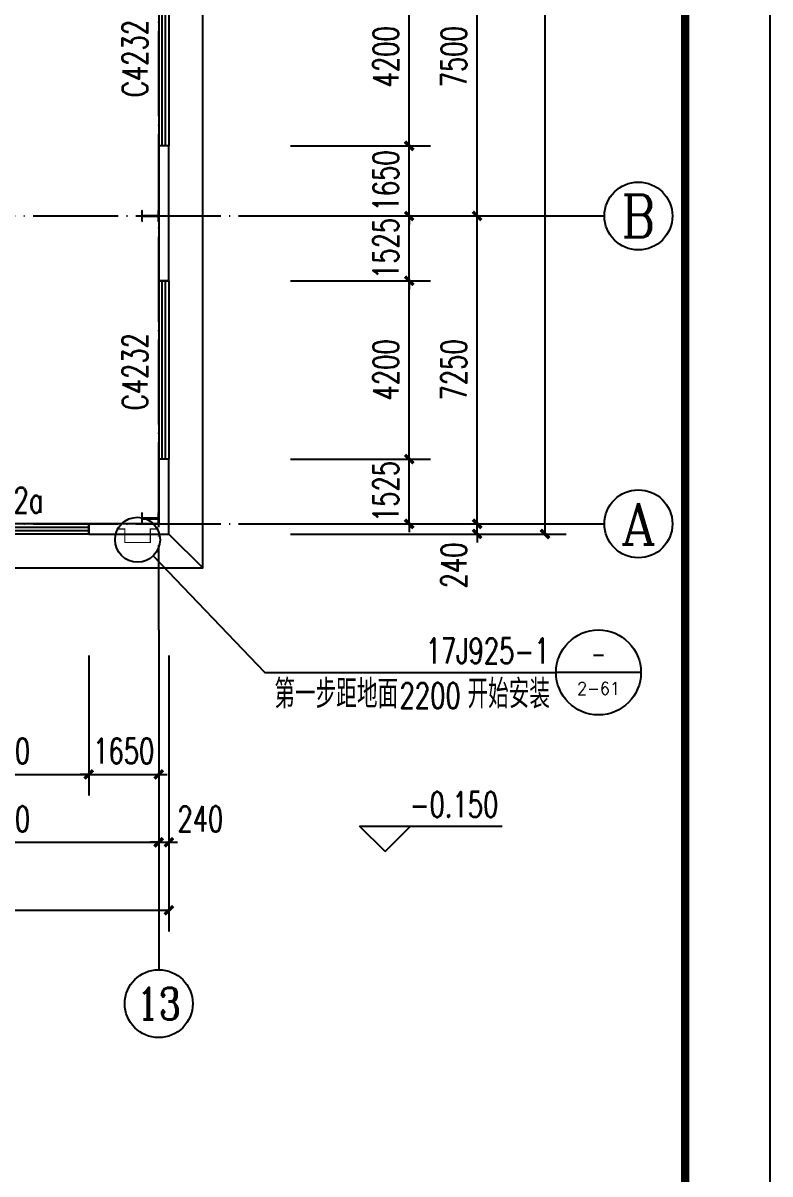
# Model space of a CAD drawing. Extents: x 14095202 to 14511487, y -1430609 to -90420.
# Drawn here: x 14488889 to 14506487, y -350531 to -323426 of the extents above; entities that cross this region are included whole.
import ezdxf
from ezdxf.enums import TextEntityAlignment as Align

# ---------------------------------------------------------------- set-up
doc = ezdxf.new("R2010")
doc.units = 0
doc.header["$LTSCALE"] = 1000
doc.header["$MEASUREMENT"] = 0
doc.linetypes.add('DOTE', pattern=[2.42, 2, -0.2, 0.02, -0.2])
for name, color, linetype in [('AXIS', 3, 'Continuous'), ('AXIS_TEXT', 7, 'Continuous'), ('COLUMN', 2, 'Continuous'), ('DIM_ELEV', 3, 'Continuous'), ('DIM_LEAD', 3, 'Continuous'), ('DOTE', 1, 'DOTE'), ('PUB_DIM', 3, 'Continuous'), ('PUB_TEXT', 7, 'Continuous'), ('TK', 4, 'Continuous'), ('WALL-PARAPET', 6, 'Continuous'), ('WINDOW', 4, 'Continuous'), ('WINDOW_TEXT', 7, 'Continuous')]:
    doc.layers.add(name, color=color, linetype=linetype)
doc.styles.add('_TCH_AXIS', font='COMPLEX', dxfattribs={"bigfont": 'GBCBIG'})
doc.styles.add('_TCH_DIM', font='SIMPLEX', dxfattribs={"bigfont": 'GBCBIG'})
doc.styles.add('_TCH_DIM_T3', font='SIMPLEX', dxfattribs={"width": 0.705882, "bigfont": 'GBCBIG'})
doc.styles.add('_TCH_WINDOW', font='SIMPLEX', dxfattribs={"height": 3.5, "bigfont": 'GBCBIG'})
doc.styles.add('COMPLEX', font='COMPLEX')
doc.dimstyles.new('_TCH_ARCH&&200', dxfattribs={"dimtxt": 595, "dimasz": 200, "dimexe": 500, "dimexo": 600, "dimgap": 252.5, "dimtad": 1, "dimdec": 0, "dimzin": 0, "dimdsep": 46, "dimtxsty": '_TCH_DIM_T3', "dimblk": 'ARCHTICK', "dimcen": 0.09, "dimclrt": 7, "dimazin": 2, "dimtfac": 1, "dimtdec": 0, "dimtix": 1, "dimtmove": 2, "dimatfit": 3, "dimfxl": 0, "dimtolj": 1, "dimtzin": 0, "dimarcsym": 0})

# ---------------------------------------------------------------- blocks, each defined once
blk = doc.blocks.new('A$C797E1D2B')
at = {"layer": 'COLUMN'}
h = blk.add_hatch(color=256, dxfattribs=at)
h.paths.add_polyline_path([(125, 400), (250, 400), (250, 388), (130, 388), (130, 200), (125, 200)])
h.paths.add_polyline_path([(0, 400), (125, 400), (125, 200), (120, 200), (120, 388), (0, 388)])
h.paths.add_polyline_path([(0, 12), (120, 12), (120, 200), (125, 200), (125, 0), (0, 0)])
h.paths.add_polyline_path([(125, 200), (130, 200), (130, 12), (250, 12), (250, 0), (125, 0)])
blk.add_lwpolyline([(250, 0), (250, 12), (130, 12), (130, 388), (250, 388), (250, 400), (0, 400), (0, 388), (120, 388), (120, 12), (0, 12), (0, 0)], close=True, dxfattribs=at)
blk = doc.blocks.new('GeYuanFrame_78234766', base_point=(20.09, 4.53))
at = {"layer": 'TK'}
blk.add_lwpolyline([(20.09, 4.53), (20.09, 598.53), (1071.09, 598.53), (1071.09, 4.53)], close=True, dxfattribs=at)
at = {"layer": 'TK', "const_width": 1}
blk.add_lwpolyline([(45.09, 588.53), (1061.09, 588.53), (1061.09, 14.53), (45.09, 14.53)], close=True, dxfattribs=at)
blk = doc.blocks.new('_AXISO')
blk.add_circle((0, 0), 0.5)
at = {"layer": 'AXIS_TEXT', "style": 'COMPLEX', "width": 1.041667}
blk.add_attdef('A', text='', height=0.56, dxfattribs=at).set_placement((-0.25, -0.28), (0.25, -0.28), align=Align.FIT)
blk = doc.blocks.new('_ArchTick')
at = {"color": 0, "linetype": 'ByBlock', "const_width": 0.4}
blk.add_lwpolyline([(-0.5, -0.5), (0.5, 0.5)], dxfattribs=at)
blk = doc.blocks.new('*D59')
at = {"layer": 'AXIS', "color": 0, "lineweight": -2}
for p, q in [((14401847, -338320), (14401847, -344820)), ((14492327, -338320), (14492327, -344820)), ((14401847, -344320), (14492327, -344320))]:
    blk.add_line(p, q, dxfattribs=at)
at = {"layer": 'Defpoints', "color": 0}
for p in [(14401847, -337720), (14492327, -337720), (14492327, -344320)]:
    blk.add_point(p, dxfattribs=at)
at = {"layer": 'AXIS', "color": 0, "lineweight": -2, "xscale": 200, "yscale": 200, "zscale": 200, "rotation": 180}
blk.add_blockref('_ArchTick', (14401847, -344320), dxfattribs=at)
at = {"layer": 'AXIS', "color": 0, "lineweight": -2, "xscale": 200, "yscale": 200, "zscale": 200}
blk.add_blockref('_ArchTick', (14492327, -344320), dxfattribs=at)
at = {"layer": 'AXIS', "color": 7, "insert": (14447087, -343770), "char_height": 595, "attachment_point": 5, "style": '_TCH_DIM_T3'}
blk.add_mtext('\\A1;90480', dxfattribs=at)
blk = doc.blocks.new('*D74')
at = {"layer": 'AXIS', "color": 0, "lineweight": -2}
for p, q in [((14484587, -338320), (14484587, -343220)), ((14492087, -338320), (14492087, -343220)), ((14484587, -342720), (14492087, -342720))]:
    blk.add_line(p, q, dxfattribs=at)
at = {"layer": 'Defpoints', "color": 0}
for p in [(14484587, -337720), (14492087, -337720), (14492087, -342720)]:
    blk.add_point(p, dxfattribs=at)
at = {"layer": 'AXIS', "color": 0, "lineweight": -2, "xscale": 200, "yscale": 200, "zscale": 200, "rotation": 180}
blk.add_blockref('_ArchTick', (14484587, -342720), dxfattribs=at)
at = {"layer": 'AXIS', "color": 0, "lineweight": -2, "xscale": 200, "yscale": 200, "zscale": 200}
blk.add_blockref('_ArchTick', (14492087, -342720), dxfattribs=at)
at = {"layer": 'AXIS', "color": 7, "insert": (14488337, -342170), "char_height": 595, "attachment_point": 5, "style": '_TCH_DIM_T3'}
blk.add_mtext('\\A1;7500', dxfattribs=at)
blk = doc.blocks.new('*D75')
at = {"layer": 'AXIS', "color": 0, "lineweight": -2}
for p, q in [((14492087, -338320), (14492087, -343220)), ((14492327, -338320), (14492327, -343220)), ((14492087, -342720), (14491887, -342720)), ((14492087, -342720), (14492327, -342720)), ((14492327, -342720), (14492527, -342720))]:
    blk.add_line(p, q, dxfattribs=at)
at = {"layer": 'Defpoints', "color": 0}
for p in [(14492087, -337720), (14492327, -337720), (14492327, -342720)]:
    blk.add_point(p, dxfattribs=at)
at = {"layer": 'AXIS', "color": 0, "lineweight": -2, "xscale": 200, "yscale": 200, "zscale": 200}
blk.add_blockref('_ArchTick', (14492087, -342720), dxfattribs=at)
at = {"layer": 'AXIS', "color": 0, "lineweight": -2, "xscale": 200, "yscale": 200, "zscale": 200, "rotation": 180}
blk.add_blockref('_ArchTick', (14492327, -342720), dxfattribs=at)
at = {"layer": 'AXIS', "color": 7, "insert": (14493067, -342170), "char_height": 595, "attachment_point": 5, "style": '_TCH_DIM_T3'}
blk.add_mtext('\\A1;240', dxfattribs=at)
blk = doc.blocks.new('*D115')
at = {"layer": 'AXIS', "color": 0, "lineweight": -2}
for p, q in [((14495187, -207980), (14501687, -207980)), ((14501187, -335460), (14501187, -207980)), ((14495187, -335460), (14501687, -335460))]:
    blk.add_line(p, q, dxfattribs=at)
at = {"layer": 'Defpoints', "color": 0}
for p in [(14494587, -207980), (14501187, -207980), (14494587, -335460)]:
    blk.add_point(p, dxfattribs=at)
at = {"layer": 'AXIS', "color": 0, "lineweight": -2, "xscale": 200, "yscale": 200, "zscale": 200}
for p, rotation in [((14501187, -207980), 90), ((14501187, -335460), 270)]:
    blk.add_blockref('_ArchTick', p, dxfattribs=dict(at, rotation=rotation))
at = {"layer": 'AXIS', "color": 7, "insert": (14500637, -271720), "char_height": 595, "attachment_point": 5, "rotation": 90, "style": '_TCH_DIM_T3'}
blk.add_mtext('\\A1;127480', dxfattribs=at)
blk = doc.blocks.new('*D116')
at = {"layer": 'AXIS', "color": 0, "lineweight": -2}
for p, q in [((14499587, -335220), (14499587, -335020)), ((14495187, -335220), (14500087, -335220)), ((14499587, -335460), (14499587, -335220)), ((14495187, -335460), (14500087, -335460)), ((14499587, -335460), (14499587, -335660))]:
    blk.add_line(p, q, dxfattribs=at)
at = {"layer": 'Defpoints', "color": 0}
for p in [(14494587, -335220), (14499587, -335220), (14494587, -335460)]:
    blk.add_point(p, dxfattribs=at)
at = {"layer": 'AXIS', "color": 0, "lineweight": -2, "xscale": 200, "yscale": 200, "zscale": 200}
for p, rotation in [((14499587, -335220), 270), ((14499587, -335460), 90)]:
    blk.add_blockref('_ArchTick', p, dxfattribs=dict(at, rotation=rotation))
at = {"layer": 'AXIS', "color": 7, "insert": (14499037, -336200), "char_height": 595, "attachment_point": 5, "rotation": 90, "style": '_TCH_DIM_T3'}
blk.add_mtext('\\A1;240', dxfattribs=at)
blk = doc.blocks.new('*D117')
at = {"layer": 'AXIS', "color": 0, "lineweight": -2}
for p, q in [((14495187, -327970), (14500087, -327970)), ((14499587, -335220), (14499587, -327970)), ((14495187, -335220), (14500087, -335220))]:
    blk.add_line(p, q, dxfattribs=at)
at = {"layer": 'Defpoints', "color": 0}
for p in [(14494587, -327970), (14499587, -327970), (14494587, -335220)]:
    blk.add_point(p, dxfattribs=at)
at = {"layer": 'AXIS', "color": 0, "lineweight": -2, "xscale": 200, "yscale": 200, "zscale": 200}
for p, rotation in [((14499587, -327970), 90), ((14499587, -335220), 270)]:
    blk.add_blockref('_ArchTick', p, dxfattribs=dict(at, rotation=rotation))
at = {"layer": 'AXIS', "color": 7, "insert": (14499037, -331595), "char_height": 595, "attachment_point": 5, "rotation": 90, "style": '_TCH_DIM_T3'}
blk.add_mtext('\\A1;7250', dxfattribs=at)
blk = doc.blocks.new('*D118')
at = {"layer": 'AXIS', "color": 0, "lineweight": -2}
for p, q in [((14495187, -320470), (14500087, -320470)), ((14499587, -327970), (14499587, -320470)), ((14495187, -327970), (14500087, -327970))]:
    blk.add_line(p, q, dxfattribs=at)
at = {"layer": 'Defpoints', "color": 0}
for p in [(14494587, -320470), (14499587, -320470), (14494587, -327970)]:
    blk.add_point(p, dxfattribs=at)
at = {"layer": 'AXIS', "color": 0, "lineweight": -2, "xscale": 200, "yscale": 200, "zscale": 200}
for p, rotation in [((14499587, -320470), 90), ((14499587, -327970), 270)]:
    blk.add_blockref('_ArchTick', p, dxfattribs=dict(at, rotation=rotation))
at = {"layer": 'AXIS', "color": 7, "insert": (14499037, -324220), "char_height": 595, "attachment_point": 5, "rotation": 90, "style": '_TCH_DIM_T3'}
blk.add_mtext('\\A1;7500', dxfattribs=at)
blk = doc.blocks.new('$TCHSYS$WIN2D')
for p, q in [((-0.5, 0.5), (0.5, 0.5)), ((-0.5, 0.5), (-0.5, -0.5)), ((0.5, 0.5), (0.5, -0.5)), ((0.5, 0.1667), (-0.5, 0.1667)), ((0.5, -0.1667), (-0.5, -0.1667)), ((-0.5, -0.5), (0.5, -0.5))]:
    blk.add_line(p, q)
blk = doc.blocks.new('*D214')
at = {"layer": 'Defpoints', "color": 0}
for p in [(14486237, -337720), (14490437, -337720), (14490437, -341120)]:
    blk.add_point(p, dxfattribs=at)
at = {"layer": 'PUB_DIM', "color": 0, "lineweight": -2}
for p, q in [((14486237, -338320), (14486237, -341620)), ((14490437, -338320), (14490437, -341620)), ((14486237, -341120), (14490437, -341120))]:
    blk.add_line(p, q, dxfattribs=at)
at = {"layer": 'PUB_DIM', "color": 0, "lineweight": -2, "xscale": 200, "yscale": 200, "zscale": 200, "rotation": 180}
blk.add_blockref('_ArchTick', (14486237, -341120), dxfattribs=at)
at = {"layer": 'PUB_DIM', "color": 0, "lineweight": -2, "xscale": 200, "yscale": 200, "zscale": 200}
blk.add_blockref('_ArchTick', (14490437, -341120), dxfattribs=at)
at = {"layer": 'PUB_DIM', "color": 7, "insert": (14488337, -340570), "char_height": 595, "attachment_point": 5, "style": '_TCH_DIM_T3'}
blk.add_mtext('\\A1;4200', dxfattribs=at)
blk = doc.blocks.new('*D215')
at = {"layer": 'Defpoints', "color": 0}
for p in [(14490437, -337720), (14492087, -337720), (14492087, -341120)]:
    blk.add_point(p, dxfattribs=at)
at = {"layer": 'PUB_DIM', "color": 0, "lineweight": -2}
for p, q in [((14490437, -338320), (14490437, -341620)), ((14492087, -338320), (14492087, -341620)), ((14490437, -341120), (14490237, -341120)), ((14490437, -341120), (14492087, -341120)), ((14492087, -341120), (14492287, -341120))]:
    blk.add_line(p, q, dxfattribs=at)
at = {"layer": 'PUB_DIM', "color": 0, "lineweight": -2, "xscale": 200, "yscale": 200, "zscale": 200}
blk.add_blockref('_ArchTick', (14490437, -341120), dxfattribs=at)
at = {"layer": 'PUB_DIM', "color": 0, "lineweight": -2, "xscale": 200, "yscale": 200, "zscale": 200, "rotation": 180}
blk.add_blockref('_ArchTick', (14492087, -341120), dxfattribs=at)
at = {"layer": 'PUB_DIM', "color": 7, "insert": (14491262, -340570), "char_height": 595, "attachment_point": 5, "style": '_TCH_DIM_T3'}
blk.add_mtext('\\A1;1650', dxfattribs=at)
blk = doc.blocks.new('*D332')
at = {"layer": 'Defpoints', "color": 0}
for p in [(14494587, -333695), (14497987, -333695), (14494587, -335220)]:
    blk.add_point(p, dxfattribs=at)
at = {"layer": 'PUB_DIM', "color": 0, "lineweight": -2}
for p, q in [((14497987, -333695), (14497987, -333495)), ((14495187, -333695), (14498487, -333695)), ((14497987, -335220), (14497987, -333695)), ((14495187, -335220), (14498487, -335220)), ((14497987, -335220), (14497987, -335420))]:
    blk.add_line(p, q, dxfattribs=at)
at = {"layer": 'PUB_DIM', "color": 0, "lineweight": -2, "xscale": 200, "yscale": 200, "zscale": 200}
for p, rotation in [((14497987, -333695), 270), ((14497987, -335220), 90)]:
    blk.add_blockref('_ArchTick', p, dxfattribs=dict(at, rotation=rotation))
at = {"layer": 'PUB_DIM', "color": 7, "insert": (14497437, -334458), "char_height": 595, "attachment_point": 5, "rotation": 90, "style": '_TCH_DIM_T3'}
blk.add_mtext('\\A1;1525', dxfattribs=at)
blk = doc.blocks.new('*D333')
at = {"layer": 'Defpoints', "color": 0}
for p in [(14494587, -329495), (14497987, -329495), (14494587, -333695)]:
    blk.add_point(p, dxfattribs=at)
at = {"layer": 'PUB_DIM', "color": 0, "lineweight": -2}
for p, q in [((14495187, -329495), (14498487, -329495)), ((14497987, -333695), (14497987, -329495)), ((14495187, -333695), (14498487, -333695))]:
    blk.add_line(p, q, dxfattribs=at)
at = {"layer": 'PUB_DIM', "color": 0, "lineweight": -2, "xscale": 200, "yscale": 200, "zscale": 200}
for p, rotation in [((14497987, -329495), 90), ((14497987, -333695), 270)]:
    blk.add_blockref('_ArchTick', p, dxfattribs=dict(at, rotation=rotation))
at = {"layer": 'PUB_DIM', "color": 7, "insert": (14497437, -331595), "char_height": 595, "attachment_point": 5, "rotation": 90, "style": '_TCH_DIM_T3'}
blk.add_mtext('\\A1;4200', dxfattribs=at)
blk = doc.blocks.new('*D334')
at = {"layer": 'Defpoints', "color": 0}
for p in [(14494587, -327970), (14497987, -327970), (14494587, -329495)]:
    blk.add_point(p, dxfattribs=at)
at = {"layer": 'PUB_DIM', "color": 0, "lineweight": -2}
for p, q in [((14495187, -327970), (14498487, -327970)), ((14497987, -327970), (14497987, -327770)), ((14497987, -329495), (14497987, -327970)), ((14495187, -329495), (14498487, -329495)), ((14497987, -329495), (14497987, -329695))]:
    blk.add_line(p, q, dxfattribs=at)
at = {"layer": 'PUB_DIM', "color": 0, "lineweight": -2, "xscale": 200, "yscale": 200, "zscale": 200}
for p, rotation in [((14497987, -327970), 270), ((14497987, -329495), 90)]:
    blk.add_blockref('_ArchTick', p, dxfattribs=dict(at, rotation=rotation))
at = {"layer": 'PUB_DIM', "color": 7, "insert": (14497437, -328733), "char_height": 595, "attachment_point": 5, "rotation": 90, "style": '_TCH_DIM_T3'}
blk.add_mtext('\\A1;1525', dxfattribs=at)
blk = doc.blocks.new('*D335')
at = {"layer": 'Defpoints', "color": 0}
for p in [(14494587, -326320), (14497987, -326320), (14494587, -327970)]:
    blk.add_point(p, dxfattribs=at)
at = {"layer": 'PUB_DIM', "color": 0, "lineweight": -2}
for p, q in [((14495187, -326320), (14498487, -326320)), ((14497987, -326320), (14497987, -326120)), ((14497987, -327970), (14497987, -326320)), ((14495187, -327970), (14498487, -327970)), ((14497987, -327970), (14497987, -328170))]:
    blk.add_line(p, q, dxfattribs=at)
at = {"layer": 'PUB_DIM', "color": 0, "lineweight": -2, "xscale": 200, "yscale": 200, "zscale": 200}
for p, rotation in [((14497987, -326320), 270), ((14497987, -327970), 90)]:
    blk.add_blockref('_ArchTick', p, dxfattribs=dict(at, rotation=rotation))
at = {"layer": 'PUB_DIM', "color": 7, "insert": (14497437, -327145), "char_height": 595, "attachment_point": 5, "rotation": 90, "style": '_TCH_DIM_T3'}
blk.add_mtext('\\A1;1650', dxfattribs=at)
blk = doc.blocks.new('*D336')
at = {"layer": 'Defpoints', "color": 0}
for p in [(14494587, -322120), (14497987, -322120), (14494587, -326320)]:
    blk.add_point(p, dxfattribs=at)
at = {"layer": 'PUB_DIM', "color": 0, "lineweight": -2}
for p, q in [((14495187, -322120), (14498487, -322120)), ((14497987, -326320), (14497987, -322120)), ((14495187, -326320), (14498487, -326320))]:
    blk.add_line(p, q, dxfattribs=at)
at = {"layer": 'PUB_DIM', "color": 0, "lineweight": -2, "xscale": 200, "yscale": 200, "zscale": 200}
for p, rotation in [((14497987, -322120), 90), ((14497987, -326320), 270)]:
    blk.add_blockref('_ArchTick', p, dxfattribs=dict(at, rotation=rotation))
at = {"layer": 'PUB_DIM', "color": 7, "insert": (14497437, -324220), "char_height": 595, "attachment_point": 5, "rotation": 90, "style": '_TCH_DIM_T3'}
blk.add_mtext('\\A1;4200', dxfattribs=at)

msp = doc.modelspace()

# ---------------------------------------------------------------- linework, layer by layer
at = {"ltscale": 0.5}
msp.add_line((14492326.9, -335460.3), (14493126.9, -336260.3), dxfattribs=at)
msp.add_lwpolyline([(14484586.9, -336260.3), (14493126.9, -336260.3), (14493126.9, -312970.3)], dxfattribs=at)
at = {"const_width": 30}
msp.add_lwpolyline([(14491086.9, -335340.3), (14491286.9, -335340.3), (14491286.9, -335660.3), (14491886.9, -335660.3), (14491886.9, -335340.3), (14492086.9, -335340.3)], dxfattribs=at)
at = {"layer": 'AXIS'}
for p, q in [((14494586.9, -327970.3), (14502586.9, -327970.3)), ((14494586.9, -335220.3), (14502586.9, -335220.3)), ((14492086.9, -337720.3), (14492086.9, -345720.3))]:
    msp.add_line(p, q, dxfattribs=at)
at = {"layer": 'DIM_ELEV'}
for p, q in [((14497418.7, -342938.6), (14496818.7, -342338.6)), ((14496818.7, -342338.6), (14500178.7, -342338.6)), ((14497418.7, -342938.6), (14498018.7, -342338.6))]:
    msp.add_line(p, q, dxfattribs=at)
at = {"layer": 'DIM_LEAD'}
for p, q in [((14491954, -335977.1), (14494586.9, -338720.3)), ((14494586.9, -338720.3), (14501446.4, -338720.3)), ((14503446.4, -338720.3), (14501446.4, -338720.3))]:
    msp.add_line(p, q, dxfattribs=at)
for centre, radius in [((14491586.9, -335594.6), 530.2), ((14502446.4, -338720.3), 1000)]:
    msp.add_circle(centre, radius, dxfattribs=at)
at = {"layer": 'DOTE'}
for p, q in [((14492086.9, -337720.3), (14492086.9, -205720.3)), ((14399586.9, -327970.3), (14494586.9, -327970.3)), ((14399586.9, -335220.3), (14494586.9, -335220.3))]:
    msp.add_line(p, q, dxfattribs=at)
at = {"layer": 'WALL-PARAPET'}
for p, q in [((14492326.9, -326320.3), (14492086.9, -326320.3)), ((14492086.9, -326320.3), (14492086.9, -329495.3)), ((14492326.9, -329495.3), (14492326.9, -326320.3)), ((14492086.9, -329495.3), (14492326.9, -329495.3)), ((14492326.9, -333695.3), (14492086.9, -333695.3)), ((14492086.9, -333695.3), (14492086.9, -335220.3)), ((14492326.9, -335460.3), (14492326.9, -333695.3)), ((14492086.9, -335220.3), (14490436.9, -335220.3)), ((14490436.9, -335220.3), (14490436.9, -335460.3)), ((14490436.9, -335460.3), (14492326.9, -335460.3))]:
    msp.add_line(p, q, dxfattribs=at)

# ---------------------------------------------------------------- block references
at = {"xscale": 200, "yscale": 200, "zscale": 200, "rotation": 270}
msp.add_blockref('GeYuanFrame_78234766', (14387686.9, -172120.3), dxfattribs=at)
at = {"rotation": 270}
for p in [(14491686.9, -327845.3), (14491686.9, -334970.3)]:
    msp.add_blockref('A$C797E1D2B', p, dxfattribs=at)
at = {"layer": 'AXIS'}
ref = msp.add_blockref('_AXISO', (14503386.9, -327970.3), dxfattribs=dict(at, xscale=1600, yscale=1600, zscale=1600))
ref.add_attrib('A', 'B', dxfattribs={"layer": 'AXIS_TEXT', "ltscale": 0.5, "height": 994.9, "style": '_TCH_AXIS'}).set_placement((14502984.2, -328467.8), (14503789.5, -328467.8), align=Align.FIT)
ref = msp.add_blockref('_AXISO', (14503386.9, -335220.3), dxfattribs=dict(at, xscale=1600, yscale=1600, zscale=1600))
ref.add_attrib('A', 'A', dxfattribs={"layer": 'AXIS_TEXT', "ltscale": 0.5, "height": 971.8, "style": '_TCH_AXIS'}).set_placement((14502970.3, -335706.3), (14503803.4, -335706.3), align=Align.FIT)
ref = msp.add_blockref('_AXISO', (14492086.9, -346520.3), dxfattribs=dict(at, xscale=1600, yscale=1600, zscale=1600))
ref.add_attrib('A', '13', dxfattribs={"layer": 'AXIS_TEXT', "ltscale": 0.5, "height": 750.73, "style": '_TCH_AXIS'}).set_placement((14491568.5, -346895.7), (14492605.2, -346895.7), align=Align.FIT)
at = {"layer": 'WINDOW'}
ref = msp.add_blockref('$TCHSYS$WIN2D', (14492206.9, -324220.3), dxfattribs=dict(at, xscale=-4200, yscale=-240, zscale=-4200, rotation=90))
ref.add_attrib('A', 'C4232', (14491824.6, -325170.3), dxfattribs={"layer": 'WINDOW_TEXT', "ltscale": 0.5, "height": 595, "rotation": 90, "style": '_TCH_WINDOW', "width": 0.705882})
ref = msp.add_blockref('$TCHSYS$WIN2D', (14492206.9, -331595.3), dxfattribs=dict(at, xscale=-4200, yscale=-240, zscale=-4200, rotation=90))
ref.add_attrib('A', 'C4232', (14491824.6, -332545.3), dxfattribs={"layer": 'WINDOW_TEXT', "ltscale": 0.5, "height": 595, "rotation": 90, "style": '_TCH_WINDOW', "width": 0.705882})
ref = msp.add_blockref('$TCHSYS$WIN2D', (14488336.9, -335340.3), dxfattribs=dict(at, xscale=-4200, yscale=-240, zscale=-4200))
ref.add_attrib('A', 'C4232a', (14487206.9, -334958.1), dxfattribs={"layer": 'WINDOW_TEXT', "ltscale": 0.5, "height": 595, "style": '_TCH_WINDOW', "width": 0.705882})

# ---------------------------------------------------------------- texts
at = {"layer": 'PUB_TEXT', "style": '_TCH_DIM', "width": 0.705882}
for s, p in [('17J925-1', (14498376.4, -338510.3)), ('2200', (14497759.8, -339563.3)), ('-0.150', (14497998.7, -342128.6))]:
    msp.add_text(s, height=595, dxfattribs=at).set_placement(p)
at = {"layer": 'PUB_TEXT', "style": '_TCH_DIM', "width": 0.777778}
msp.add_text('-', height=522, dxfattribs=at).set_placement((14502272.4, -338535.3), (14502620.4, -338535.3), align=Align.FIT)
at = {"layer": 'PUB_TEXT', "style": '_TCH_DIM'}
for s, p in [('第一步距地面', (14494810.9, -339563.3)), ('开始安装', (14499359.8, -339563.3))]:
    msp.add_text(s, height=675.18, dxfattribs=at).set_placement(p)
msp.add_text('2-61', height=297.49, dxfattribs=at).set_placement((14501943.5, -339244.6), (14502949.3, -339244.6), align=Align.FIT)

# ---------------------------------------------------------------- dimensions: what is measured, and where the dimension line sits
at = {"layer": 'AXIS'}
for p1, p2, distance, text, picture, middle in [((14494586.9, -335460.3), (14494586.9, -207980.3), -6600, '127480', '*D115', (14500636.9, -271720.3)), ((14494586.9, -327970.3), (14494586.9, -320470.3), -5000, '7500', '*D118', (14499036.9, -324220.3)), ((14494586.9, -335220.3), (14494586.9, -327970.3), -5000, '7250', '*D117', (14499036.9, -331595.3)), ((14401846.9, -337720.3), (14492326.9, -337720.3), -6600, '90480', '*D59', (14447086.9, -343770.3)), ((14484586.9, -337720.3), (14492086.9, -337720.3), -5000, '7500', '*D74', (14488336.9, -342170.3))]:
    dim = msp.add_aligned_dim(p1=p1, p2=p2, distance=distance, text=text, dimstyle='_TCH_ARCH&&200', dxfattribs=at)
    dim.commit()
    dim.dimension.update_dxf_attribs({"geometry": picture, "text_midpoint": middle})
for base, p1, p2, angle, picture, middle in [((14499586.9, -335220.3), (14494586.9, -335460.3), (14494586.9, -335220.3), 90, '*D116', (14499036.9, -336200.3)), ((14492326.9, -342720.3), (14492086.9, -337720.3), (14492326.9, -337720.3), 0, '*D75', (14493066.9, -342170.3))]:
    dim = msp.add_linear_dim(base=base, p1=p1, p2=p2, angle=angle, text='240', dimstyle='_TCH_ARCH&&200', dxfattribs=at)
    dim.commit()
    dim.dimension.update_dxf_attribs({"geometry": picture, "text_midpoint": middle, "dimtype": 161})
at = {"layer": 'PUB_DIM'}
for p1, p2, text, picture, middle in [((14494586.9, -326320.3), (14494586.9, -322120.3), '4200', '*D336', (14497436.9, -324220.3)), ((14494586.9, -327970.3), (14494586.9, -326320.3), '1650', '*D335', (14497436.9, -327145.3)), ((14494586.9, -329495.3), (14494586.9, -327970.3), '1525', '*D334', (14497436.9, -328732.8)), ((14494586.9, -333695.3), (14494586.9, -329495.3), '4200', '*D333', (14497436.9, -331595.3)), ((14494586.9, -335220.3), (14494586.9, -333695.3), '1525', '*D332', (14497436.9, -334457.8)), ((14486236.9, -337720.3), (14490436.9, -337720.3), '4200', '*D214', (14488336.9, -340570.3)), ((14490436.9, -337720.3), (14492086.9, -337720.3), '1650', '*D215', (14491261.9, -340570.3))]:
    dim = msp.add_aligned_dim(p1=p1, p2=p2, distance=-3400, text=text, dimstyle='_TCH_ARCH&&200', dxfattribs=at)
    dim.commit()
    dim.dimension.update_dxf_attribs({"geometry": picture, "text_midpoint": middle})

doc.saveas('drawing.dxf')
